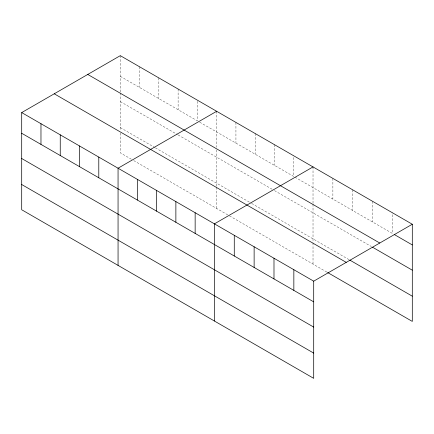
<?xml version="1.0" encoding="UTF-8"?>
<svg xmlns="http://www.w3.org/2000/svg" width="434" height="434" viewBox="0 0 434 434"><rect width="100%" height="100%" fill="white"/><g stroke="black" fill="none" stroke-linecap="round" stroke-linejoin="round"><path stroke-width="0.33" stroke-dasharray="2.17 1.63" d="M120.299 76.346L197.389 120.853L197.389 100.162M199.727 122.198L293.747 176.481L293.747 155.795M294.914 177.159L392.444 233.465L392.444 212.774M120.299 101.583L177.533 134.627M178.119 134.963L273.306 189.924M274.478 190.597L371.423 246.566M120.299 127.591L154.759 147.484M155.339 147.82L251.118 203.117M251.698 203.454L349.229 259.76M131.399 159.24L120.299 152.833L120.299 131.578M133.732 160.585L228.924 215.546M229.51 215.882L327.035 272.189M372.589 201.311L372.589 222.002M352.733 189.848L352.733 210.539M332.878 178.385L332.878 199.07M313.022 166.922L313.022 203.551M313.022 204.213L313.022 242.177M313.022 242.845L313.022 264.1M274.478 144.668L274.478 165.354M255.203 133.542L255.203 154.227M235.933 122.415L235.933 143.101M216.658 111.288L216.658 147.256M216.658 149.909L216.658 186.544M216.658 187.211L216.658 208.466M178.119 89.035L178.119 109.726M158.844 77.908L158.844 98.599M139.574 66.782L139.574 87.473M120.299 55.655L120.299 92.285M120.299 92.952L120.299 130.911"/><path stroke-width="0.65" d="M21.7 112.585L313.701 281.167L313.701 378.345L21.7 209.758L21.7 112.585L120.299 55.655L412.3 224.242L412.3 321.415L327.621 272.53M216.658 111.288L118.059 168.213L118.059 265.391M313.022 166.922L214.418 223.846L214.418 321.024M313.701 281.167L412.3 224.242M394.197 234.474L412.3 244.928M87.76 74.442L379.761 243.024M372.589 247.244L412.3 270.17M349.815 260.096L412.3 296.178M54.239 93.798L346.24 262.38M21.7 133.271L313.701 301.852M21.7 158.513L313.701 327.095M21.7 184.521L313.701 353.102M293.845 269.704L293.845 290.389M273.99 258.241L273.99 278.926M254.129 246.778L254.129 267.463M234.273 235.309L234.273 256M195.148 212.72L195.148 233.411M175.873 201.593L175.873 222.284M156.603 190.466L156.603 211.157M137.334 179.34L137.334 200.031M98.789 157.092L98.789 177.777M79.514 145.965L79.514 166.651M60.245 134.838L60.245 155.524M40.97 123.712L40.97 144.397"/></g></svg>
